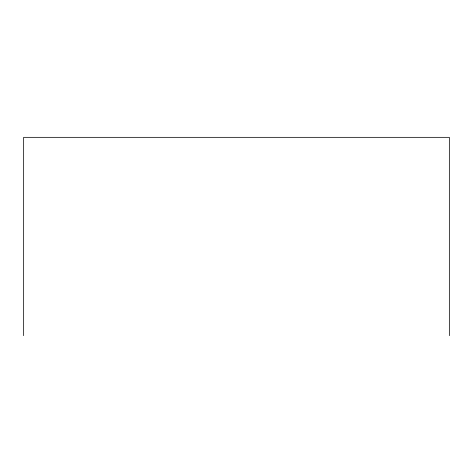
<?xml version="1.0" encoding="UTF-8"?>
<svg xmlns="http://www.w3.org/2000/svg" width="473" height="473" viewBox="0 0 473 473"><rect width="100%" height="100%" fill="white"/><g stroke="black" fill="none" stroke-linecap="round" stroke-linejoin="round"><path stroke-width="0.71" d="M449.35 335.659L449.35 137.341L23.65 137.341L23.65 335.659"/></g></svg>
